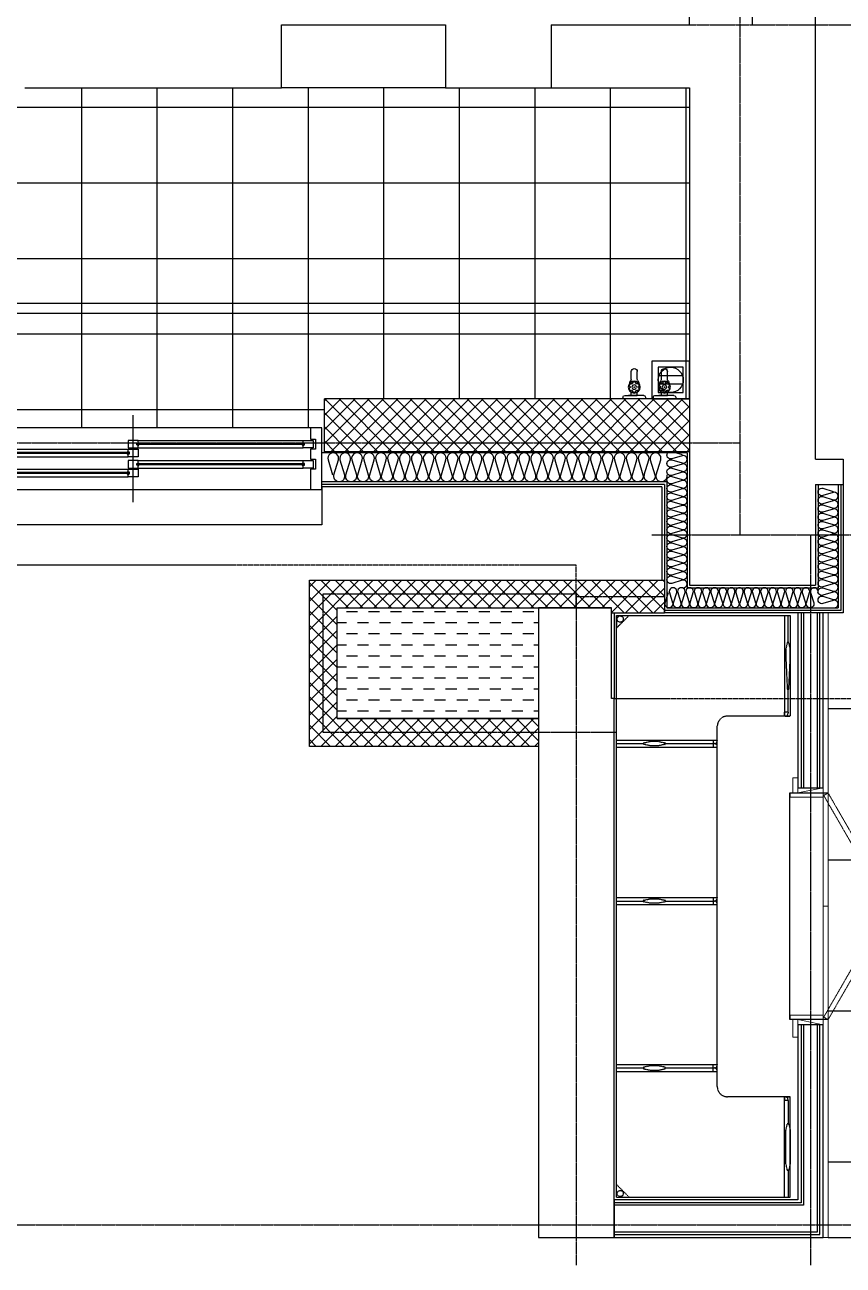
# Model space of a CAD drawing. Header units: millimetres. Extents: x 18456 to 179493, y -203649 to 469211.
# Drawn here: x 137991 to 141241, y 349172 to 354097 of the extents above; entities that cross this region are included whole.
import ezdxf

# ---------------------------------------------------------------- set-up
doc = ezdxf.new("R2010")
doc.units = ezdxf.units.MM
for name, pattern in [('X-평면도(기본형)$0$-HID', [2.5, 1.5, -1]), ('X-평면도(기본형)$0$CEN', [52.5, 50, -1, 0.5, -1]), ('X-평면도(기본형)$0$HID', [2.8, 1.8, -1]), ('X-평면도(기본형)$0$HID2', [7.5, 6, -1.5]), ('X-평면도(기본형)$0$x-ref_plan S1$0$HID', [2.3, 1.5, -0.8])]:
    doc.linetypes.add(name, pattern=pattern)
for name, color, linetype, true_color in [('X-평면도(기본형)$0$40HAT', 9, 'Continuous', 0x808080), ('X-평면도(기본형)$0$4ELE', 4, 'Continuous', 0x00ffff), ('X-평면도(기본형)$0$4GYP', 4, 'Continuous', 0x00ffff), ('X-평면도(기본형)$0$7GYP', 7, 'Continuous', 0x000000), ('X-평면도(기본형)$0$A06-시설물-설비', 4, 'Continuous', 0x00ffff), ('X-평면도(기본형)$0$AHID', 5, 'X-평면도(기본형)$0$HID', 0x0000ff), ('X-평면도(기본형)$0$CEN', 1, 'X-평면도(기본형)$0$CEN', 0xff0000), ('X-평면도(기본형)$0$DOOR', 4, 'Continuous', 0x00ffff), ('X-평면도(기본형)$0$FUR-KIT', 6, 'Continuous', 0xff00ff), ('X-평면도(기본형)$0$I-FL-FUR(S)', 1, 'X-평면도(기본형)$0$-HID', 0xff0000), ('X-평면도(기본형)$0$INS', 9, 'Continuous', 0x808080), ('X-평면도(기본형)$0$INSUL', 9, 'Continuous', 0x808080), ('X-평면도(기본형)$0$KITC', 6, 'Continuous', 0xff00ff), ('X-평면도(기본형)$0$LV', 4, 'Continuous', 0x00ffff), ('X-평면도(기본형)$0$TIL', 5, 'Continuous', 0x0000ff), ('X-평면도(기본형)$0$UIS', 7, 'X-평면도(기본형)$0$HID2', 0x000000), ('X-평면도(기본형)$0$W1', 2, 'Continuous', 0xffff00), ('X-평면도(기본형)$0$W2', 3, 'Continuous', 0x00ff00), ('X-평면도(기본형)$0$WID', 4, 'Continuous', 0x00ffff), ('X-평면도(기본형)$0$설비OPEN', 9, 'Continuous', 0x808080)]:
    doc.layers.add(name, color=color, linetype=linetype, true_color=true_color)
doc.layers.add('X-평면도(기본형)$0$FUR-FIX', color=6, linetype='Continuous', lineweight=9, true_color=0xff00ff)
pattern_1 = [(315, (-174175.336, 75338.112), (28.2842712, 28.2842712), []), (45, (-174175.336, 75338.112), (-28.2842712, 28.2842712), [])]

# ---------------------------------------------------------------- blocks, each defined once
blk = doc.blocks.new('X-평면도(기본형)$0$DW1500')
at = {"layer": 'X-평면도(기본형)$0$WID', "color": 1, "true_color": 0xff0000}
blk.add_line((750, 50), (750, -295), dxfattribs=at)
at = {"layer": 'X-평면도(기본형)$0$WID', "color": 8, "true_color": 0x808080}
for p, q in [((1455, 0), (45, 0)), ((71.5, -98), (733.5, -98)), ((71.5, -98), (71.5, -102)), ((733.5, -98), (733.5, -102)), ((766.5, -63), (1428.5, -63)), ((766.5, -63), (766.5, -67)), ((766.5, -67), (1428.5, -67)), ((1428.5, -63), (1428.5, -67)), ((71.5, -102), (733.5, -102)), ((766.5, -143), (1428.5, -143)), ((766.5, -143), (766.5, -147)), ((766.5, -147), (1428.5, -147)), ((1428.5, -143), (1428.5, -147)), ((71.5, -178), (733.5, -178)), ((71.5, -178), (71.5, -182)), ((71.5, -182), (733.5, -182)), ((733.5, -178), (733.5, -182)), ((45, -245), (1455, -245))]:
    blk.add_line(p, q, dxfattribs=at)
at = {"layer": 'X-평면도(기본형)$0$WID'}
for p, q in [((730, -85), (75, -85)), ((1425, -50), (770, -50)), ((1425, -80), (770, -80)), ((730, -115), (75, -115)), ((1425, -130), (770, -130)), ((730, -165), (75, -165)), ((730, -195), (75, -195)), ((1425, -160), (770, -160))]:
    blk.add_line(p, q, dxfattribs=at)
for points in [[(0, -245), (45, -245), (45, -200), (25, -200), (25, -160), (45, -160), (45, -120), (25, -120), (25, -80), (45, -80), (45, 0), (0, 0)], [(1500, 0), (1455, 0), (1455, -45), (1475, -45), (1475, -85), (1455, -85), (1455, -125), (1475, -125), (1475, -165), (1455, -165), (1455, -245), (1500, -245)], [(75, -115), (35, -115), (35, -85), (75, -85), (75, -95), (69.5, -96.8), (69.5, -103.2), (75, -105)], [(770, -80), (730, -80), (730, -50), (770, -50), (770, -60), (764.5, -61.8), (764.5, -68.2), (770, -70)], [(730, -115), (770, -115), (770, -85), (730, -85), (730, -95), (735.5, -96.8), (735.5, -103.2), (730, -105)], [(1425, -80), (1465, -80), (1465, -50), (1425, -50), (1425, -60), (1430.5, -61.8), (1430.5, -68.2), (1425, -70)], [(770, -160), (730, -160), (730, -130), (770, -130), (770, -140), (764.5, -141.8), (764.5, -148.2), (770, -150)], [(1425, -160), (1465, -160), (1465, -130), (1425, -130), (1425, -140), (1430.5, -141.8), (1430.5, -148.2), (1425, -150)], [(75, -195), (35, -195), (35, -165), (75, -165), (75, -175), (69.5, -176.8), (69.5, -183.2), (75, -185)], [(730, -195), (770, -195), (770, -165), (730, -165), (730, -175), (735.5, -176.8), (735.5, -183.2), (730, -185)]]:
    blk.add_lwpolyline(points, close=True, dxfattribs=at)
at = {"layer": 'X-평면도(기본형)$0$WID', "color": 8, "true_color": 0x808080}
for points in [[(75, -94.2), (77.7, -95.6), (78.3, -96.6), (78.8, -98)], [(730, -94.2), (727.3, -95.6), (726.7, -96.6), (726.2, -98)], [(770, -59.2), (772.7, -60.6), (773.3, -61.6), (773.8, -63)], [(770, -70.8), (772.7, -69.4), (773.3, -68.4), (773.8, -67)], [(1425, -59.2), (1422.3, -60.6), (1421.7, -61.6), (1421.2, -63)], [(1425, -70.8), (1422.3, -69.4), (1421.7, -68.4), (1421.2, -67)], [(75, -105.8), (77.7, -104.4), (78.3, -103.4), (78.8, -102)], [(730, -105.8), (727.3, -104.4), (726.7, -103.4), (726.2, -102)], [(770, -139.2), (772.7, -140.6), (773.3, -141.6), (773.8, -143)], [(770, -150.8), (772.7, -149.4), (773.3, -148.4), (773.8, -147)], [(1425, -139.2), (1422.3, -140.6), (1421.7, -141.6), (1421.2, -143)], [(1425, -150.8), (1422.3, -149.4), (1421.7, -148.4), (1421.2, -147)], [(75, -174.2), (77.7, -175.6), (78.3, -176.6), (78.8, -178)], [(75, -185.8), (77.7, -184.4), (78.3, -183.4), (78.8, -182)], [(730, -174.2), (727.3, -175.6), (726.7, -176.6), (726.2, -178)], [(730, -185.8), (727.3, -184.4), (726.7, -183.4), (726.2, -182)]]:
    blk.add_lwpolyline(points, dxfattribs=at)
blk = doc.blocks.new('U137 (X-평면도(기본형)$0$ins-l)')
at = {"layer": 'X-평면도(기본형)$0$INSUL', "color": 8, "true_color": 0x808080}
for p, q in [((36.9, 24.2), (21.4, 75.8)), ((57.5, 75.8), (42, 24.2)), ((78.1, 24.2), (62.6, 75.8)), ((98.7, 75.8), (83.2, 24.2)), ((119.3, 24.2), (103.8, 75.8)), ((139.9, 75.8), (124.5, 24.2)), ((160.5, 24.2), (145.1, 75.8)), ((181.1, 75.8), (165.7, 24.2)), ((201.7, 24.2), (186.3, 75.8)), ((222.3, 75.8), (206.9, 24.2)), ((243, 24.2), (227.5, 75.8)), ((263.6, 75.8), (248.1, 24.2)), ((284.2, 24.2), (268.7, 75.8)), ((304.8, 75.8), (289.3, 24.2)), ((325.4, 24.2), (309.9, 75.8)), ((346, 75.8), (330.6, 24.2)), ((366.6, 24.2), (351.2, 75.8)), ((387.2, 75.8), (371.8, 24.2)), ((407.8, 24.2), (392.4, 75.8)), ((428.4, 75.8), (413, 24.2)), ((449.1, 24.2), (433.6, 75.8)), ((469.7, 75.8), (454.2, 24.2)), ((490.3, 24.2), (474.8, 75.8)), ((510.9, 75.8), (495.4, 24.2)), ((531.5, 24.2), (516, 75.8)), ((552.1, 75.8), (536.6, 24.2)), ((572.7, 24.2), (557.3, 75.8)), ((593.3, 75.8), (577.9, 24.2))]:
    blk.add_line(p, q, dxfattribs=at)
at = {"layer": 'X-평면도(기본형)$0$INSUL', "color": 8, "true_color": 0x808080, "extrusion": (0, 0, -1)}
for centre in [(-39.4, 81.2), (-80.7, 81.2), (-121.9, 81.2), (-163.1, 81.2), (-204.3, 81.2), (-245.5, 81.2), (-286.8, 81.2), (-328, 81.2), (-369.2, 81.2), (-410.4, 81.2), (-451.6, 81.2), (-492.9, 81.2), (-534.1, 81.2), (-575.3, 81.2)]:
    blk.add_arc(centre, 18.8, 343.30076, 196.69924, dxfattribs=at)
at = {"layer": 'X-평면도(기본형)$0$INSUL', "color": 8, "true_color": 0x808080}
for centre in [(18.8, 18.8), (60, 18.8), (101.3, 18.8), (142.5, 18.8), (183.7, 18.8), (224.9, 18.8), (266.1, 18.8), (307.4, 18.8), (348.6, 18.8), (389.8, 18.8), (431, 18.8), (472.2, 18.8), (513.5, 18.8), (554.7, 18.8)]:
    blk.add_arc(centre, 18.8, 163.30076, 16.69924, dxfattribs=at)
blk = doc.blocks.new('U53 (X-평면도(기본형)$0$ins-l)')
at = {"layer": 'X-평면도(기본형)$0$INSUL', "color": 8, "true_color": 0x808080}
for p, q in [((36.9, 24.2), (21.4, 75.8)), ((57.5, 75.8), (42, 24.2)), ((78.1, 24.2), (62.6, 75.8)), ((98.7, 75.8), (83.2, 24.2)), ((119.3, 24.2), (103.8, 75.8)), ((139.9, 75.8), (124.5, 24.2)), ((160.5, 24.2), (145.1, 75.8)), ((181.1, 75.8), (165.7, 24.2)), ((201.7, 24.2), (186.3, 75.8)), ((222.3, 75.8), (206.9, 24.2)), ((243, 24.2), (227.5, 75.8)), ((263.6, 75.8), (248.1, 24.2)), ((284.2, 24.2), (268.7, 75.8)), ((304.8, 75.8), (289.3, 24.2)), ((325.4, 24.2), (309.9, 75.8)), ((346, 75.8), (330.6, 24.2)), ((366.6, 24.2), (351.2, 75.8)), ((387.2, 75.8), (371.8, 24.2)), ((407.8, 24.2), (392.4, 75.8)), ((428.4, 75.8), (413, 24.2)), ((449.1, 24.2), (433.6, 75.8)), ((469.7, 75.8), (454.2, 24.2)), ((490.3, 24.2), (474.8, 75.8)), ((510.9, 75.8), (495.4, 24.2)), ((531.5, 24.2), (516, 75.8)), ((552.1, 75.8), (536.6, 24.2)), ((572.7, 24.2), (557.3, 75.8)), ((593.3, 75.8), (577.9, 24.2)), ((613.9, 24.2), (598.5, 75.8)), ((634.5, 75.8), (619.1, 24.2)), ((655.2, 24.2), (639.7, 75.8)), ((675.8, 75.8), (660.3, 24.2)), ((696.4, 24.2), (680.9, 75.8)), ((717, 75.8), (701.5, 24.2)), ((737.6, 24.2), (722.1, 75.8)), ((758.2, 75.8), (742.7, 24.2))]:
    blk.add_line(p, q, dxfattribs=at)
at = {"layer": 'X-평면도(기본형)$0$INSUL', "color": 8, "true_color": 0x808080, "extrusion": (0, 0, -1)}
for centre in [(-39.4, 81.2), (-80.7, 81.2), (-121.9, 81.2), (-163.1, 81.2), (-204.3, 81.2), (-245.5, 81.2), (-286.8, 81.2), (-328, 81.2), (-369.2, 81.2), (-410.4, 81.2), (-451.6, 81.2), (-492.9, 81.2), (-534.1, 81.2), (-575.3, 81.2), (-616.5, 81.2), (-657.7, 81.2), (-699, 81.2), (-740.2, 81.2)]:
    blk.add_arc(centre, 18.8, 343.30076, 196.69924, dxfattribs=at)
at = {"layer": 'X-평면도(기본형)$0$INSUL', "color": 8, "true_color": 0x808080}
for centre in [(18.8, 18.8), (60, 18.8), (101.3, 18.8), (142.5, 18.8), (183.7, 18.8), (224.9, 18.8), (266.1, 18.8), (307.4, 18.8), (348.6, 18.8), (389.8, 18.8), (431, 18.8), (472.2, 18.8), (513.5, 18.8), (554.7, 18.8), (595.9, 18.8), (637.1, 18.8), (678.3, 18.8), (719.6, 18.8)]:
    blk.add_arc(centre, 18.8, 163.30076, 16.69924, dxfattribs=at)
blk = doc.blocks.new('X-평면도(기본형)$0$A$C0A097A0C')
at = {"layer": 'X-평면도(기본형)$0$I-FL-FUR(S)', "color": 1, "true_color": 0xff0000}
for p, q in [((-820, -1850.5), (-820, 459.5)), ((-820, 459.5), (-820, 409.5)), ((-820, 459.5), (-820, 409.5)), ((-820, 459.5), (-770, 459.5)), ((-770, 459.5), (-820, 409.5)), ((-820, 459.5), (-130, 459.5)), ((-153, 459.5), (-153, 59.5)), ((-139, 352), (-139, 459.5)), ((-130, 459.5), (-130, 59.5)), ((-142.1, 351.6), (-148, 324.5)), ((-136.4, 352), (-141.6, 352)), ((-130, 324.5), (-135.9, 351.6)), ((-148, 324.5), (-148, 294.5)), ((-130, 294.5), (-130, 324.5)), ((-148, 294.5), (-142.1, 167.4)), ((-135.9, 167.4), (-130, 294.5)), ((-141.6, 167), (-136.4, 167)), ((-139, 75), (-139, 167)), ((-130, 59.5), (-380, 59.5)), ((-153, 59.5), (-153, 75)), ((-139, 75), (-153, 75)), ((-151, 59.5), (-153, 59.5)), ((-148, 59.5), (-130, 59.5)), ((-139, 75), (-139, 71.5)), ((-420, -1411.5), (-420, 19.5)), ((-820, -35.5), (-420, -35.5)), ((-712.5, -52.1), (-712.5, -46.9)), ((-712.1, -46.4), (-685, -40.5)), ((-685, -40.5), (-655, -40.5)), ((-655, -40.5), (-627.9, -46.4)), ((-627.5, -46.9), (-627.5, -52.1)), ((-436, -35.5), (-436, -63.5)), ((-420, -35.5), (-420, -37.5)), ((-820, -49.5), (-712.5, -49.5)), ((-820, -63.5), (-420, -63.5)), ((-685, -58.5), (-712.1, -52.6)), ((-655, -58.5), (-685, -58.5)), ((-627.9, -52.6), (-655, -58.5)), ((-627.5, -49.5), (-432, -49.5)), ((-420, -63.5), (-420, -61.5)), ((-820, -660.5), (-420, -660.5)), ((-820, -674.5), (-712.5, -674.5)), ((-820, -688.5), (-420, -688.5)), ((-712.5, -677.1), (-712.5, -671.9)), ((-712.1, -671.4), (-685, -665.5)), ((-685, -683.5), (-712.1, -677.6)), ((-685, -665.5), (-655, -665.5)), ((-655, -683.5), (-685, -683.5)), ((-655, -665.5), (-627.9, -671.4)), ((-627.9, -677.6), (-655, -683.5)), ((-627.5, -671.9), (-627.5, -677.1)), ((-627.5, -674.5), (-432, -674.5)), ((-436, -660.5), (-436, -688.5)), ((-420, -660.5), (-420, -662.5)), ((-420, -688.5), (-420, -686.5)), ((-820, -1323.5), (-420, -1323.5)), ((-685, -1328.5), (-712.1, -1334.4)), ((-655, -1328.5), (-685, -1328.5)), ((-627.9, -1334.4), (-655, -1328.5)), ((-436, -1351.5), (-436, -1323.5)), ((-420, -1323.5), (-420, -1325.5)), ((-820, -1337.5), (-712.5, -1337.5)), ((-820, -1351.5), (-420, -1351.5)), ((-712.5, -1334.9), (-712.5, -1340.1)), ((-712.1, -1340.6), (-685, -1346.5)), ((-685, -1346.5), (-655, -1346.5)), ((-655, -1346.5), (-627.9, -1340.6)), ((-627.5, -1340.1), (-627.5, -1334.9)), ((-627.5, -1337.5), (-432, -1337.5)), ((-420, -1351.5), (-420, -1349.5)), ((-130, -1451.5), (-380, -1451.5)), ((-153, -1451.5), (-153, -1467)), ((-151, -1451.5), (-153, -1451.5)), ((-153, -1850.5), (-153, -1451.5)), ((-139, -1467), (-153, -1467)), ((-148, -1451.5), (-130, -1451.5)), ((-139, -1467), (-139, -1463.5)), ((-139, -1467), (-139, -1559)), ((-130, -1850.5), (-130, -1451.5)), ((-148, -1586.5), (-142.1, -1559.4)), ((-141.6, -1559), (-136.4, -1559)), ((-135.9, -1559.4), (-130, -1586.5)), ((-148, -1715.5), (-148, -1586.5)), ((-130, -1586.5), (-130, -1715.5)), ((-142.1, -1742.6), (-148, -1715.5)), ((-130, -1715.5), (-135.9, -1742.6)), ((-136.4, -1743), (-141.6, -1743)), ((-139, -1743), (-139, -1850.5)), ((-820, -1850.5), (-820, -1800.5)), ((-820, -1850.5), (-820, -1800.5)), ((-770, -1850.5), (-820, -1800.5)), ((-820, -1850.5), (-770, -1850.5)), ((-820, -1850.5), (-130, -1850.5))]:
    blk.add_line(p, q, dxfattribs=at)
for centre in [(-805.5, 445), (-805.5, -1836)]:
    blk.add_circle(centre, 12.3, dxfattribs=at)
for centre, radius, start, end in [((-141.6, 351.5), 0.5, 90, 167.692), ((-136.4, 351.5), 0.5, 12.308, 90), ((-141.6, 167.5), 0.5, 192.308, 270), ((-136.4, 167.5), 0.5, 270, 347.692), ((-380, 19.5), 40, 90, 180), ((-151, 71.5), 12, 270, 0), ((-712, -46.9), 0.5, 102.308, 180), ((-628, -46.9), 0.5, 0, 77.692), ((-432, -37.5), 12, 270, 0), ((-712, -52.1), 0.5, 180, 257.692), ((-628, -52.1), 0.5, 282.308, 0), ((-432, -61.5), 12, 0, 90), ((-712, -671.9), 0.5, 102.308, 180), ((-712, -677.1), 0.5, 180, 257.692), ((-628, -671.9), 0.5, 0, 77.692), ((-628, -677.1), 0.5, 282.308, 0), ((-432, -662.5), 12, 270, 0), ((-432, -686.5), 12, 0, 90), ((-432, -1325.5), 12, 270, 0), ((-712, -1334.9), 0.5, 102.308, 180), ((-712, -1340.1), 0.5, 180, 257.692), ((-628, -1334.9), 0.5, 0, 77.692), ((-628, -1340.1), 0.5, 282.308, 0), ((-432, -1349.5), 12, 0, 90), ((-380, -1411.5), 40, 180, 270), ((-151, -1463.5), 12, 0, 90), ((-141.6, -1559.5), 0.5, 90, 167.692), ((-136.4, -1559.5), 0.5, 12.308, 90), ((-141.6, -1742.5), 0.5, 192.308, 270), ((-136.4, -1742.5), 0.5, 270, 347.692)]:
    blk.add_arc(centre, radius, start, end, dxfattribs=at)
blk = doc.blocks.new('X-평면도(기본형)$0$A$C745B7F2C')
at = {"layer": 'X-평면도(기본형)$0$FUR-FIX', "color": 6, "true_color": 0xff00ff}
for p, q in [((100, 920, 0), (0, 940)), ((100, 980, 0), (120, 980, 0)), ((100, 980, 0), (100, 920, 0)), ((120, 980, 0), (120, 920, 0)), ((0, 903, 0), (130, 903, 0)), ((130, 903, 0), (130, 920, 0)), ((130, 20, 0), (-20, 20, 0)), ((130, 38, 0), (0, 38, 0)), ((100, 20, 0), (0, 0)), ((100, -50, 0), (100, 20, 0)), ((120, -50, 0), (120, 20, 0)), ((130, 20, 0), (130, 38, 0)), ((100, -50, 0), (120, -50, 0))]:
    blk.add_line(p, q, dxfattribs=at)
for points in [[(0, 920), (-20, 920), (-20, 1635), (0, 1635)], [(100, 920), (0, 920), (0, 940), (100, 940)], [(-20, -845), (0, -845), (0, 20), (-20, 20)], [(100, 20), (0, 20), (0, 0), (100, 0)]]:
    blk.add_lwpolyline(points, close=True, dxfattribs=at)
at = {"layer": 'X-평면도(기본형)$0$FUR-FIX', "color": 1, "linetype": 'X-평면도(기본형)$0$x-ref_plan S1$0$HID', "ltscale": 0.5, "true_color": 0xff0000}
for points in [[(-2.7, 910), (-20, 920), (-245, 530.3), (-227.7, 520.3)], [(-2.7, 30), (-20, 20), (-245, 409.7), (-227.7, 419.7)]]:
    blk.add_lwpolyline(points, close=True, dxfattribs=at)
at = {"layer": 'X-평면도(기본형)$0$FUR-FIX', "color": 8, "ltscale": 20, "true_color": 0x808080}
for points in [[(-20, 920), (-20, 470), (0, 470), (0, 920)], [(-20, 20), (-20, 470), (0, 470), (0, 20)]]:
    blk.add_lwpolyline(points, close=True, dxfattribs=at)
at = {"layer": 'X-평면도(기본형)$0$FUR-KIT', "linetype": 'Continuous'}
for p, q in [((132, 920, 0), (-18, 920, 0)), ((132, 20, 0), (132, 920, 0)), ((-18, 20, 0), (132, 20, 0))]:
    blk.add_line(p, q, dxfattribs=at)
blk = doc.blocks.new('U138 (X-평면도(기본형)$0$ins-l)')
at = {"layer": 'X-평면도(기본형)$0$INSUL', "color": 8, "true_color": 0x808080}
for p, q in [((36.9, 24.2), (21.4, 75.8)), ((57.5, 75.8), (42, 24.2)), ((78.1, 24.2), (62.6, 75.8)), ((98.7, 75.8), (83.2, 24.2)), ((119.3, 24.2), (103.8, 75.8)), ((139.9, 75.8), (124.5, 24.2)), ((160.5, 24.2), (145.1, 75.8)), ((181.1, 75.8), (165.7, 24.2)), ((201.7, 24.2), (186.3, 75.8)), ((222.3, 75.8), (206.9, 24.2)), ((243, 24.2), (227.5, 75.8)), ((263.6, 75.8), (248.1, 24.2)), ((284.2, 24.2), (268.7, 75.8)), ((304.8, 75.8), (289.3, 24.2)), ((325.4, 24.2), (309.9, 75.8)), ((346, 75.8), (330.6, 24.2)), ((366.6, 24.2), (351.2, 75.8)), ((387.2, 75.8), (371.8, 24.2)), ((407.8, 24.2), (392.4, 75.8)), ((428.4, 75.8), (413, 24.2)), ((449.1, 24.2), (433.6, 75.8)), ((469.7, 75.8), (454.2, 24.2)), ((490.3, 24.2), (474.8, 75.8)), ((510.9, 75.8), (495.4, 24.2)), ((531.5, 24.2), (516, 75.8)), ((552.1, 75.8), (536.6, 24.2)), ((572.7, 24.2), (557.3, 75.8)), ((593.3, 75.8), (577.9, 24.2)), ((613.9, 24.2), (598.5, 75.8)), ((634.5, 75.8), (619.1, 24.2)), ((655.2, 24.2), (639.7, 75.8)), ((675.8, 75.8), (660.3, 24.2))]:
    blk.add_line(p, q, dxfattribs=at)
at = {"layer": 'X-평면도(기본형)$0$INSUL', "color": 8, "true_color": 0x808080, "extrusion": (0, 0, -1)}
for centre in [(-39.4, 81.2), (-80.7, 81.2), (-121.9, 81.2), (-163.1, 81.2), (-204.3, 81.2), (-245.5, 81.2), (-286.8, 81.2), (-328, 81.2), (-369.2, 81.2), (-410.4, 81.2), (-451.6, 81.2), (-492.9, 81.2), (-534.1, 81.2), (-575.3, 81.2), (-616.5, 81.2), (-657.7, 81.2)]:
    blk.add_arc(centre, 18.8, 343.30076, 196.69924, dxfattribs=at)
at = {"layer": 'X-평면도(기본형)$0$INSUL', "color": 8, "true_color": 0x808080}
for centre in [(18.8, 18.8), (60, 18.8), (101.3, 18.8), (142.5, 18.8), (183.7, 18.8), (224.9, 18.8), (266.1, 18.8), (307.4, 18.8), (348.6, 18.8), (389.8, 18.8), (431, 18.8), (472.2, 18.8), (513.5, 18.8), (554.7, 18.8), (595.9, 18.8), (637.1, 18.8)]:
    blk.add_arc(centre, 18.8, 163.30076, 16.69924, dxfattribs=at)
blk = doc.blocks.new('U141 (X-평면도(기본형)$0$ins-l)')
at = {"layer": 'X-평면도(기본형)$0$INSUL', "color": 8, "true_color": 0x808080}
for p, q in [((36.9, 24.2), (21.4, 75.8)), ((57.5, 75.8), (42, 24.2)), ((78.1, 24.2), (62.6, 75.8)), ((98.7, 75.8), (83.2, 24.2)), ((119.3, 24.2), (103.8, 75.8)), ((139.9, 75.8), (124.5, 24.2)), ((160.5, 24.2), (145.1, 75.8)), ((181.1, 75.8), (165.7, 24.2)), ((201.7, 24.2), (186.3, 75.8)), ((222.3, 75.8), (206.9, 24.2)), ((243, 24.2), (227.5, 75.8)), ((263.6, 75.8), (248.1, 24.2)), ((284.2, 24.2), (268.7, 75.8)), ((304.8, 75.8), (289.3, 24.2)), ((325.4, 24.2), (309.9, 75.8)), ((346, 75.8), (330.6, 24.2)), ((366.6, 24.2), (351.2, 75.8)), ((387.2, 75.8), (371.8, 24.2)), ((407.8, 24.2), (392.4, 75.8)), ((428.4, 75.8), (413, 24.2)), ((449.1, 24.2), (433.6, 75.8)), ((469.7, 75.8), (454.2, 24.2)), ((490.3, 24.2), (474.8, 75.8)), ((510.9, 75.8), (495.4, 24.2)), ((531.5, 24.2), (516, 75.8)), ((552.1, 75.8), (536.6, 24.2)), ((572.7, 24.2), (557.3, 75.8)), ((593.3, 75.8), (577.9, 24.2)), ((613.9, 24.2), (598.5, 75.8)), ((634.5, 75.8), (619.1, 24.2)), ((655.2, 24.2), (639.7, 75.8)), ((675.8, 75.8), (660.3, 24.2)), ((696.4, 24.2), (680.9, 75.8)), ((717, 75.8), (701.5, 24.2)), ((737.6, 24.2), (722.1, 75.8)), ((758.2, 75.8), (742.7, 24.2)), ((778.8, 24.2), (763.4, 75.8)), ((799.4, 75.8), (784, 24.2)), ((820, 24.2), (804.6, 75.8)), ((840.6, 75.8), (825.2, 24.2)), ((861.3, 24.2), (845.8, 75.8)), ((881.9, 75.8), (866.4, 24.2)), ((902.5, 24.2), (887, 75.8)), ((923.1, 75.8), (907.6, 24.2)), ((943.7, 24.2), (928.2, 75.8)), ((964.3, 75.8), (948.8, 24.2)), ((984.9, 24.2), (969.5, 75.8)), ((1005.5, 75.8), (990.1, 24.2)), ((1026.1, 24.2), (1010.7, 75.8)), ((1046.7, 75.8), (1031.3, 24.2)), ((1067.4, 24.2), (1051.9, 75.8)), ((1088, 75.8), (1072.5, 24.2)), ((1108.6, 24.2), (1093.1, 75.8)), ((1129.2, 75.8), (1113.7, 24.2)), ((1149.8, 24.2), (1134.3, 75.8)), ((1170.4, 75.8), (1154.9, 24.2))]:
    blk.add_line(p, q, dxfattribs=at)
at = {"layer": 'X-평면도(기본형)$0$INSUL', "color": 8, "true_color": 0x808080, "extrusion": (0, 0, -1)}
for centre in [(-39.4, 81.2), (-80.7, 81.2), (-121.9, 81.2), (-163.1, 81.2), (-204.3, 81.2), (-245.5, 81.2), (-286.8, 81.2), (-328, 81.2), (-369.2, 81.2), (-410.4, 81.2), (-451.6, 81.2), (-492.9, 81.2), (-534.1, 81.2), (-575.3, 81.2), (-616.5, 81.2), (-657.7, 81.2), (-699, 81.2), (-740.2, 81.2), (-781.4, 81.2), (-822.6, 81.2), (-863.8, 81.2), (-905.1, 81.2), (-946.3, 81.2), (-987.5, 81.2), (-1028.7, 81.2), (-1069.9, 81.2), (-1111.1, 81.2), (-1152.4, 81.2)]:
    blk.add_arc(centre, 18.8, 343.3008, 196.6992, dxfattribs=at)
at = {"layer": 'X-평면도(기본형)$0$INSUL', "color": 8, "true_color": 0x808080}
for centre in [(18.8, 18.8), (60, 18.8), (101.3, 18.8), (142.5, 18.8), (183.7, 18.8), (224.9, 18.8), (266.1, 18.8), (307.4, 18.8), (348.6, 18.8), (389.8, 18.8), (431, 18.8), (472.2, 18.8), (513.5, 18.8), (554.7, 18.8), (595.9, 18.8), (637.1, 18.8), (678.3, 18.8), (719.6, 18.8), (760.8, 18.8), (802, 18.8), (843.2, 18.8), (884.4, 18.8), (925.7, 18.8), (966.9, 18.8), (1008.1, 18.8), (1049.3, 18.8), (1090.5, 18.8), (1131.8, 18.8)]:
    blk.add_arc(centre, 18.8, 163.3008, 16.6992, dxfattribs=at)
blk = doc.blocks.new('X-평면도(기본형)$0$FSDFSDF321')
at = {"layer": 'X-평면도(기본형)$0$A06-시설물-설비', "color": 1, "true_color": 0xff0000}
for p, q in [((125, -58.6), (25, -58.6)), ((125, -91.4), (25, -91.4))]:
    blk.add_line(p, q, dxfattribs=at)
for points in [[(150, -150), (150, 0), (0, 0), (0, -150)], [(125, -25), (25, -25), (25, -125), (125, -125)]]:
    blk.add_lwpolyline(points, close=True, dxfattribs=at)
blk.add_circle((75, -75), 50, dxfattribs=at)
blk = doc.blocks.new('X-평면도(기본형)$0$수전')
at = {"layer": 'X-평면도(기본형)$0$A06-시설물-설비', "color": 6, "linetype": 'Continuous', "true_color": 0xff00ff}
for p, q in [((-44.7, 39.9), (-44.7, 46.5)), ((-37.7, 32.9), (11.9, 32.9)), ((-11.9, 32.9), (-22, 32.9)), ((-12.2, 32.9), (-12.2, 20.2)), ((37.7, 32.9), (-11.9, 32.9)), ((12.2, 32.9), (12.2, 20.2)), ((44.7, 39.9), (44.7, 46.5)), ((-12.2, -30.8), (-12.2, -61.6)), ((12.2, -31.3), (12.2, -61.6))]:
    blk.add_line(p, q, dxfattribs=at)
for radius in [23.6, 22.2, 8.77]:
    blk.add_circle((0, 0), radius, dxfattribs=at)
for centre, radius, start, end in [((-37.7, 39.9), 7, 180, 270), ((-14.1, 8.3), 5.7, 62.0784, 236.9749), ((-19.3, 0.2), 3.98, 302.0784, 56.9749), ((-9.5, 16.8), 3.98, 242.0784, 356.9749), ((0.1, 16.3), 5.7, 2.0784, 176.9749), ((9.8, 16.7), 3.98, 182.0784, 296.9749), ((14.2, 8), 5.7, 302.0784, 116.9749), ((19.3, -0.2), 3.98, 122.0784, 236.9749), ((37.7, 39.9), 7, 270, 0), ((-14.2, -8), 5.7, 122.0784, 296.9749), ((0.2, -14.7), 18.2, 181.8744, 219.7429), ((-19.2, -30.8), 7, 0, 39.7429), ((-9.8, -16.7), 3.98, 2.0784, 116.9749), ((-0.1, -16.3), 5.7, 182.0784, 356.9749), ((9.5, -16.8), 3.98, 62.0784, 176.9749), ((14.1, -8.3), 5.7, 242.0784, 56.9749), ((19.2, -31.3), 7, 138.7321, 180), ((0.2, -14.7), 18.2, 318.7321, 359.8283), ((0, -61.6), 12.2, 180, 0)]:
    blk.add_arc(centre, radius, start, end, dxfattribs=at)
blk.add_point((0, 0), dxfattribs=at)
blk.add_point((0, 0), dxfattribs=at)
blk = doc.blocks.new('X-평면도(기본형)$0$A$C4cfca2ef')
at = {"layer": 'X-평면도(기본형)$0$A06-시설물-설비', "color": 1, "true_color": 0xff0000}
blk.add_blockref('X-평면도(기본형)$0$FSDFSDF321', (-150, 150), dxfattribs=at)
at = {"layer": 'X-평면도(기본형)$0$A06-시설물-설비', "xscale": -1, "rotation": 180}
for p in [(-220, 46.5), (-100, 46.5)]:
    blk.add_blockref('X-평면도(기본형)$0$수전', p, dxfattribs=at)

msp = doc.modelspace()

# ---------------------------------------------------------------- hatches: boundary and pattern name
at = {"layer": 'X-평면도(기본형)$0$40HAT'}
h = msp.add_hatch(dxfattribs=at)
h.set_pattern_fill('H3', color=256, scale=40, style=0, pattern_type=2)
h.set_pattern_definition(pattern_1)
h.paths.add_polyline_path([(139181.3, 352402.4), (139181.3, 352612.4), (140631.3, 352612.4), (140631.3, 352402.4)], flags=0)
h = msp.add_hatch(dxfattribs=at)
h.set_pattern_fill('H3', color=256, scale=40, style=0, pattern_type=2)
h.set_pattern_definition(pattern_1)
h.paths.add_polyline_path([(139231.3, 351782.4), (140321.3, 351782.4), (140321.3, 351762.4), (140531.3, 351762.4), (140531.3, 351892.4), (139121.3, 351892.4), (139121.3, 351232.4), (140031.3, 351232.4), (140031.3, 351342.4), (139231.3, 351342.4)], flags=0)
at = {"layer": 'X-평면도(기본형)$0$TIL'}
h = msp.add_hatch(dxfattribs=at)
h.set_pattern_fill('H3', color=256, scale=300, angle=45, style=0, pattern_type=2)
h.set_pattern_definition([(360, (-512482.68, 372669.67), (2e-13, 300), []), (90, (-512482.68, 372669.67), (-300, 9e-14), [])])
h.paths.add_polyline_path([(140631.3, 353847.4), (137281.3, 353847.4), (137281.3, 352952.4), (136531.3, 352952.4), (136531.3, 353847.4), (131776.3, 353847.4), (131776.3, 353017.4), (128901.3, 353017.4), (128901.3, 352022.4), (129501.3, 352022.4), (129501.3, 351907.4), (131021.3, 351907.4), (131021.3, 352022.4), (131571.3, 352022.4), (131571.3, 352612.4), (132471.3, 352612.4), (132471.3, 352497.4), (133991.3, 352497.4), (133991.3, 352612.4), (137661.3, 352612.4), (137661.3, 352497.4), (139181.3, 352497.4), (139181.3, 352612.4), (139581.3, 352612.4), (139731.3, 352612.4), (140631.3, 352612.4)], flags=0)
at = {"layer": 'X-평면도(기본형)$0$설비OPEN'}
h = msp.add_hatch(dxfattribs=at)
h.set_pattern_fill('DASH', color=256, scale=350, style=0, pattern_type=2)
h.set_pattern_definition([(0, (94206.276, 90667.386), (43.75, 43.75), [43.75, -43.75])])
h.paths.add_polyline_path([(140031.3, 351342.4), (139231.3, 351342.4), (139231.3, 351782.4), (140031.3, 351782.4)], flags=0)

# ---------------------------------------------------------------- linework, layer by layer
at = {"layer": 'X-평면도(기본형)$0$4ELE'}
for p, q in [((137991.3, 353847.4), (139011.3, 353847.4)), ((139661.3, 353847.4), (140081.3, 353847.4))]:
    msp.add_line(p, q, dxfattribs=at)
at = {"layer": 'X-평면도(기본형)$0$4GYP'}
for p, q in [((140531.3, 352272.4), (139171.3, 352272.4)), ((140521.3, 352262.4), (139171.3, 352262.4)), ((140521.3, 352262.4), (140521.3, 351892.4)), ((140531.3, 352272.4), (140531.3, 351892.4)), ((141231.3, 352272.4), (141231.3, 351772.4)), ((141241.3, 352272.4), (141241.3, 351762.4)), ((140531.3, 351762.4), (140531.3, 351772.4)), ((141231.3, 351772.4), (140531.3, 351772.4)), ((141241.3, 351762.4), (140531.3, 351762.4))]:
    msp.add_line(p, q, dxfattribs=at)
at = {"layer": 'X-평면도(기본형)$0$7GYP'}
for p, q in [((141061.3, 351762.4), (141061.3, 351067.4)), ((141161.3, 351762.4), (141061.3, 351762.4)), ((141073.8, 351762.4), (141073.8, 351067.4)), ((141083.3, 351762.4), (141083.3, 351067.4)), ((141139.3, 351067.4), (141139.3, 351762.4)), ((141148.8, 351067.4), (141148.8, 351762.4)), ((141161.3, 351067.4), (141161.3, 351762.4)), ((141061.3, 351067.4), (141161.3, 351067.4))]:
    msp.add_line(p, q, dxfattribs=at)
for points in [[(141083.3, 350127.4), (141083.3, 349410.4), (140331.3, 349410.4)], [(141073.8, 350127.4), (141073.8, 349419.9), (140331.3, 349419.9)], [(141061.3, 350127.4), (141061.3, 349432.4), (140331.3, 349432.4)], [(140331.3, 349304.4), (141139.3, 349304.4), (141139.3, 350127.4)], [(140331.3, 349294.9), (141148.8, 349294.9), (141148.8, 350127.4)], [(140331.3, 349282.4), (141161.3, 349282.4), (141161.3, 350127.4)], [(141161.3, 350127.4), (141061.3, 350127.4)], [(140331.3, 349432.4), (140331.3, 349282.4)]]:
    msp.add_lwpolyline(points, dxfattribs=at)
at = {"layer": 'X-평면도(기본형)$0$AHID'}
msp.add_lwpolyline([(139171.3, 352262.4), (139171.3, 352112.4), (137671.3, 352112.4), (137671.3, 352262.4)], dxfattribs=at)
at = {"layer": 'X-평면도(기본형)$0$CEN'}
for p, q in [((140881.3, 354097.4), (140881.3, 363602.4)), ((140831.3, 355097.4), (140831.3, 352072.4)), ((140081.3, 354097.4), (141281.3, 354097.4)), ((131771.3, 352437.4), (140831.3, 352437.4)), ((140481.3, 352072.4), (144701.3, 352072.4)), ((141111.3, 352072.4), (141111.3, 349172.4)), ((139176.3, 351287.4), (139176.3, 351837.4)), ((139176.3, 351837.4), (140181.3, 351837.4)), ((140181.3, 351837.4), (140181.3, 349172.4)), ((140181.3, 351827.4), (140531.3, 351827.4)), ((140341.3, 351287.4), (139176.3, 351287.4)), ((137091.3, 349332.4), (142881.3, 349332.4))]:
    msp.add_line(p, q, dxfattribs=at)
at = {"layer": 'X-평면도(기본형)$0$INS'}
for p, q in [((140621.3, 352397.4), (139171.3, 352397.4)), ((140621.3, 352397.4), (140621.3, 351966.6)), ((140541.3, 352282.4), (139171.3, 352282.4)), ((140541.3, 352282.4), (140541.3, 351782.4)), ((141141.3, 352272.4), (141141.3, 351862.4)), ((141221.3, 352272.4), (141221.3, 351782.4)), ((140621.3, 351966.6), (140621.3, 351862.4)), ((140621.3, 351862.4), (141141.3, 351862.4)), ((140331.3, 351762.4), (140331.3, 351422.4)), ((140541.3, 351782.4), (141221.3, 351782.4))]:
    msp.add_line(p, q, dxfattribs=at)
at = {"layer": 'X-평면도(기본형)$0$LV'}
for p, q in [((137281.3, 352992.4), (140631.3, 352992.4)), ((137281.3, 352952.4), (140631.3, 352952.4)), ((141181.3, 349582.4), (142401.3, 349582.4)), ((141181.3, 349282.4), (142801.3, 349282.4))]:
    msp.add_line(p, q, dxfattribs=at)
at = {"layer": 'X-평면도(기본형)$0$TIL'}
for p, q in [((141181.3, 351382.4), (142401.3, 351382.4)), ((141181.3, 350782.4), (142401.3, 350782.4)), ((141181.3, 350182.4), (142401.3, 350182.4))]:
    msp.add_line(p, q, dxfattribs=at)
at = {"layer": 'X-평면도(기본형)$0$UIS'}
for points in [[(140181.3, 351782.4), (140181.3, 351952.4), (132371.3, 351952.4), (132371.3, 351362.4), (131921.3, 351362.4)], [(140331.3, 351422.4), (144501.3, 351422.4)]]:
    msp.add_lwpolyline(points, dxfattribs=at)
at = {"layer": 'X-평면도(기본형)$0$W1'}
for p, q in [((140631.3, 354097.4), (140631.3, 363102.4)), ((141131.3, 352372.4), (141131.3, 354602.4)), ((139011.3, 354097.4), (139661.3, 354097.4)), ((139011.3, 353847.4), (139011.3, 354097.4)), ((139661.3, 354097.4), (139661.3, 353847.4)), ((140081.3, 354097.4), (140631.3, 354097.4)), ((140081.3, 354097.4), (140081.3, 353847.4)), ((139661.3, 353847.4), (139011.3, 353847.4)), ((140081.3, 353847.4), (140631.3, 353847.4)), ((140631.3, 353847.4), (140631.3, 351872.4)), ((141131.3, 352372.4), (141241.3, 352372.4)), ((141241.3, 352372.4), (141241.3, 352272.4)), ((141131.3, 352272.4), (141241.3, 352272.4)), ((141131.3, 352272.4), (141131.3, 351872.4)), ((140631.3, 351872.4), (141131.3, 351872.4)), ((140031.3, 351782.4), (140031.3, 349282.4)), ((140331.3, 349282.4), (140331.3, 351422.4)), ((140031.3, 349282.4), (140331.3, 349282.4))]:
    msp.add_line(p, q, dxfattribs=at)
msp.add_lwpolyline([(140331.3, 351422.4), (140321.3, 351422.4), (140321.3, 351782.4), (140031.3, 351782.4)], dxfattribs=at)
at = {"layer": 'X-평면도(기본형)$0$W2'}
for p, q in [((139181.3, 352402.4), (139181.3, 352612.4)), ((140631.3, 352612.4), (139181.3, 352612.4)), ((140631.3, 352612.4), (140631.3, 352402.4)), ((140631.3, 352402.4), (139181.3, 352402.4)), ((139121.3, 351892.4), (140531.3, 351892.4)), ((139121.3, 351232.4), (139121.3, 351892.4)), ((140531.3, 351892.4), (140531.3, 351762.4)), ((139231.3, 351782.4), (140321.3, 351782.4)), ((139231.3, 351342.4), (139231.3, 351782.4)), ((140321.3, 351762.4), (140321.3, 351782.4)), ((140321.3, 351762.4), (140531.3, 351762.4)), ((139231.3, 351342.4), (140031.3, 351342.4)), ((140031.3, 351342.4), (140031.3, 351232.4)), ((140031.3, 351232.4), (139121.3, 351232.4))]:
    msp.add_line(p, q, dxfattribs=at)
at = {"layer": 'X-평면도(기본형)$0$설비OPEN'}
msp.add_lwpolyline([(140031.3, 351342.4), (139231.3, 351342.4), (139231.3, 351782.4), (140031.3, 351782.4)], close=True, dxfattribs=at)

# ---------------------------------------------------------------- block references
at = {"lineweight": -2, "ltscale": 5}
msp.add_blockref('X-평면도(기본형)$0$A$C4cfca2ef', (140631.3, 352612.4), dxfattribs=at)
at = {"layer": 'X-평면도(기본형)$0$DOOR', "rotation": 180}
msp.add_blockref('X-평면도(기본형)$0$DW1500', (139171.3, 352252.4), dxfattribs=at)
at = {"layer": 'X-평면도(기본형)$0$INSUL', "xscale": -1.149999999999999, "yscale": 1.149999999999999, "zscale": 1.149999999999999}
msp.add_blockref('U141 (X-평면도(기본형)$0$ins-l)', (140541.3, 352282.4), dxfattribs=at)
at = {"layer": 'X-평면도(기본형)$0$INSUL', "xscale": 0.7999999999999996, "yscale": 0.7999999999999996, "zscale": 0.7999999999999996}
for name, p, rotation in [('U138 (X-평면도(기본형)$0$ins-l)', (140621.3, 351862.4), 90.00000000000001), ('U137 (X-평면도(기본형)$0$ins-l)', (141221.3, 351782.4), 90.00000000000001), ('U53 (X-평면도(기본형)$0$ins-l)', (141141.3, 351862.4), 180)]:
    msp.add_blockref(name, p, dxfattribs=dict(at, rotation=rotation))
at = {"layer": 'X-평면도(기본형)$0$KITC', "xscale": -1}
msp.add_blockref('X-평면도(기본형)$0$A$C745B7F2C', (141161.3, 350127.4), dxfattribs=at)
at = {"layer": 'X-평면도(기본형)$0$W2'}
msp.add_blockref('X-평면도(기본형)$0$A$C0A097A0C', (141161.3, 351292.9), dxfattribs=at)

doc.saveas('drawing.dxf')
